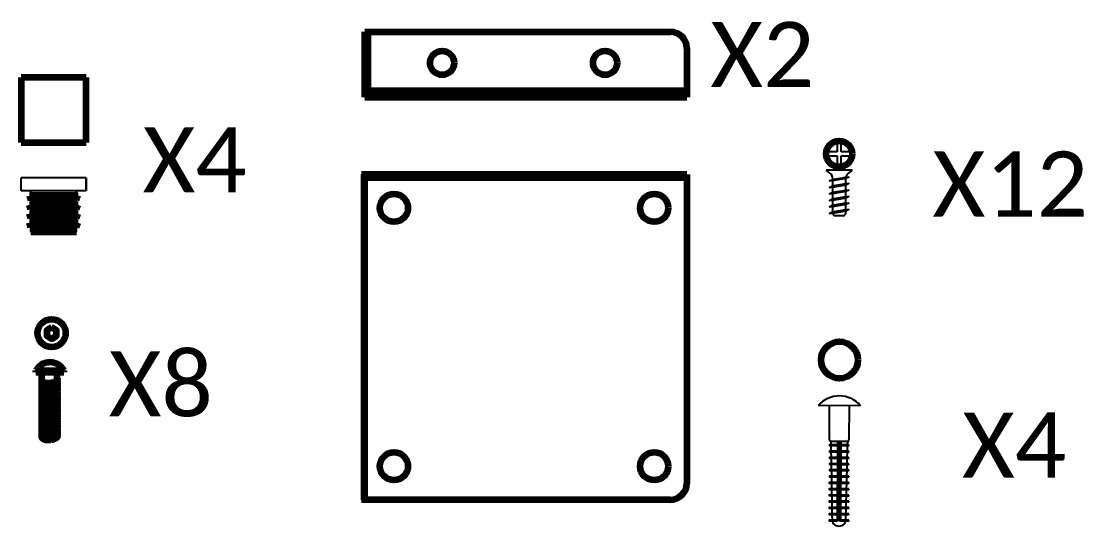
# Model space of a CAD drawing. Header units: centimetres. Extents: x 1319 to 4062, y 3050 to 4081.
# Drawn here: x 3847.77 to 3880.43, y 4029.1 to 4044.64 of the extents above; entities that cross this region are included whole.
import ezdxf

# ---------------------------------------------------------------- set-up
doc = ezdxf.new("R2010")
doc.units = ezdxf.units.CM
doc.linetypes.add('ACAD_ISO03W100', pattern=[30, 12, -18])
doc.layers.get('0').update_dxf_attribs({"color": 3})
for name, color, linetype in [('G-ANNO-TEXT', 3, 'Continuous'), ('viti', 3, 'Continuous'), ('viti e cerniere', 3, 'Continuous')]:
    doc.layers.add(name, color=color, linetype=linetype)
doc.styles.add('stile2', font='calibril.ttf', dxfattribs={"height": 0.5})

# ---------------------------------------------------------------- blocks, each defined once
blk = doc.blocks.new('*U23')
blk.add_lwpolyline([(0, 0), (0.002, 0.1), (0.05, 0), (0.122, -0.4), (0.119, -0.5), (0.071, -0.4), (0, 0)])
blk = doc.blocks.new('*U24')
at = {"color": 0, "linetype": 'ByBlock', "lineweight": -2, "transparency": 16777216}
for p in [(42.38, 270.659), (42.579, 270.659), (42.779, 270.659), (42.978, 270.659), (43.177, 270.659), (43.377, 270.659)]:
    blk.add_blockref('*U23', p, dxfattribs=at)
blk = doc.blocks.new('100349')
for p, q in [((40.129, 246.789), (40.254, 246.635)), ((40.129, 246.789), (40.129, 245.989)), ((40.539, 246.589), (40.389, 246.589)), ((40.738, 246.589), (40.589, 246.589)), ((40.937, 246.589), (40.788, 246.589)), ((41.137, 246.589), (40.987, 246.589)), ((41.336, 246.589), (41.187, 246.589)), ((41.459, 246.589), (41.386, 246.589)), ((41.515, 246.553), (41.494, 246.574)), ((41.529, 246.518), (41.529, 246.259)), ((40.254, 246.142), (40.129, 245.989)), ((40.411, 246.189), (40.382, 246.189)), ((40.61, 246.189), (40.461, 246.189)), ((40.809, 246.189), (40.66, 246.189)), ((41.009, 246.189), (40.859, 246.189)), ((41.208, 246.189), (41.059, 246.189)), ((41.407, 246.189), (41.258, 246.189)), ((41.459, 246.189), (41.458, 246.189)), ((41.494, 246.203), (41.515, 246.224))]:
    blk.add_line(p, q)
for centre, radius, start, end in [((40.382, 246.789), 0.2, 230.2432, 257.6604), ((41.459, 246.539), 0.05, 45, 90), ((41.479, 246.518), 0.05, 0, 45), ((41.479, 246.259), 0.05, 315, 0), ((40.382, 245.989), 0.2, 90, 129.7568), ((41.459, 246.239), 0.05, 270, 315)]:
    blk.add_arc(centre, radius, start, end)
blk.add_blockref('*U24', (-2.041, -24.071))
blk = doc.blocks.new('*U10')
for points in [[(0.104, 0.05), (0.104, -0.2)], [(0.124, -0.2), (0.124, 0.05), (0.104, 0.05)], [(0.104, -0.3), (0.104, -0.55), (0.124, -0.55), (0.124, -0.3)]]:
    blk.add_lwpolyline(points)
blk = doc.blocks.new('*U11')
at = {"color": 0, "linetype": 'ByBlock', "lineweight": -2, "transparency": 16777216}
for p in [(41.429, 258.59), (41.622, 258.59), (41.815, 258.59), (42.008, 258.59), (42.2, 258.59), (42.393, 258.59), (42.586, 258.59), (42.778, 258.59), (42.971, 258.59), (43.164, 258.59), (43.357, 258.59), (43.549, 258.59), (43.742, 258.59)]:
    blk.add_blockref('*U10', p, dxfattribs=at)
blk = doc.blocks.new('110519')
for p, q in [((40.429, 258.99), (40.429, 257.69)), ((40.429, 258.64), (41.479, 258.64)), ((41.529, 258.59), (41.529, 258.09)), ((41.529, 258.59), (41.634, 258.588)), ((41.529, 258.39), (43.966, 258.39)), ((41.529, 258.34), (43.939, 258.34)), ((41.654, 258.587), (41.826, 258.584)), ((41.846, 258.584), (42.019, 258.58)), ((42.039, 258.58), (42.212, 258.576)), ((42.232, 258.576), (42.404, 258.572)), ((42.424, 258.572), (42.597, 258.568)), ((42.617, 258.568), (42.79, 258.564)), ((42.81, 258.564), (42.983, 258.56)), ((43.003, 258.56), (43.175, 258.557)), ((43.195, 258.556), (43.368, 258.553)), ((43.388, 258.552), (43.561, 258.549)), ((43.581, 258.548), (43.946, 258.541)), ((43.954, 258.346), (43.966, 258.39)), ((43.954, 258.334), (43.966, 258.29)), ((43.966, 258.541), (43.991, 258.54)), ((41.479, 258.04), (40.429, 258.04)), ((41.529, 258.29), (43.966, 258.29)), ((41.634, 258.092), (41.529, 258.09)), ((41.826, 258.096), (41.654, 258.093)), ((42.019, 258.1), (41.846, 258.096)), ((42.212, 258.104), (42.039, 258.1)), ((42.597, 258.112), (42.232, 258.104)), ((42.79, 258.116), (42.617, 258.112)), ((42.983, 258.12), (42.81, 258.116)), ((43.175, 258.123), (43.003, 258.12)), ((43.368, 258.127), (43.195, 258.124)), ((43.561, 258.131), (43.388, 258.128)), ((43.754, 258.135), (43.581, 258.132)), ((43.946, 258.139), (43.774, 258.136)), ((43.991, 258.14), (43.966, 258.14))]:
    blk.add_line(p, q)
for centre, radius, start, end in [((40.981, 258.34), 0.852, 130.3, 229.7), ((41.479, 258.59), 0.05, 0, 90), ((43.93, 258.381), 0.0425, 283.0951, 304.2961), ((43.93, 258.299), 0.0425, 55.7039, 76.9049), ((43.991, 258.44), 0.1, 41.8103, 90), ((43.879, 258.34), 0.25, 318.1897, 41.8103), ((41.479, 258.09), 0.05, 270, 0), ((43.991, 258.24), 0.1, 270, 318.1897)]:
    blk.add_arc(centre, radius, start, end)
blk.add_blockref('*U11', (0.1, 0))

msp = doc.modelspace()

# ---------------------------------------------------------------- linework, layer by layer
at = {"layer": 'viti', "lineweight": 100}
for p, q in [((3858.33, 4042.312), (3858.33, 4044.312)), ((3858.33, 4044.312), (3867.73, 4044.312)), ((3858.43, 4042.412), (3858.43, 4044.312)), ((3868.23, 4043.812), (3868.23, 4042.312)), ((3847.769, 4042.917), (3847.769, 4040.917)), ((3849.769, 4042.917), (3847.769, 4042.917)), ((3849.769, 4040.917), (3849.769, 4042.917)), ((3858.43, 4042.512), (3868.23, 4042.512)), ((3858.33, 4042.312), (3868.23, 4042.312)), ((3858.43, 4042.412), (3868.23, 4042.412)), ((3847.769, 4040.917), (3849.769, 4040.917)), ((3868.225, 4039.934), (3858.225, 4039.934)), ((3868.225, 4039.934), (3868.225, 4030.434)), ((3858.325, 4039.834), (3858.325, 4029.934)), ((3868.225, 4039.834), (3858.325, 4039.834)), ((3848.218, 4033.854), (3848.218, 4033.904)), ((3848.218, 4033.904), (3849.081, 4033.904)), ((3848.218, 4033.854), (3849.081, 4033.854)), ((3848.407, 4031.831), (3848.407, 4033.854)), ((3848.868, 4033.854), (3848.868, 4033.671)), ((3849.081, 4033.904), (3849.081, 4033.854)), ((3867.725, 4029.934), (3858.225, 4029.934))]:
    msp.add_line(p, q, dxfattribs=at)
at = {"layer": 'viti'}
for p, q in [((3858.225, 4039.934), (3858.225, 4029.934)), ((3847.769, 4039.431), (3847.769, 4039.831)), ((3849.769, 4039.831), (3847.769, 4039.831)), ((3849.769, 4039.431), (3849.769, 4039.831)), ((3849.769, 4039.831), (3849.769, 4039.431)), ((3849.769, 4039.431), (3847.769, 4039.431)), ((3848.069, 4039.283), (3848.069, 4039.431)), ((3849.469, 4039.283), (3849.469, 4039.431)), ((3848.069, 4039.003), (3848.069, 4039.143)), ((3849.469, 4039.003), (3849.469, 4039.143)), ((3848.069, 4038.723), (3848.069, 4038.863)), ((3848.069, 4038.443), (3848.069, 4038.583)), ((3849.469, 4038.723), (3849.469, 4038.863)), ((3849.469, 4038.443), (3849.469, 4038.583)), ((3848.069, 4038.163), (3848.069, 4038.303)), ((3849.469, 4038.163), (3849.469, 4038.303))]:
    msp.add_line(p, q, dxfattribs=at)
at = {"layer": 'viti', "linetype": 'ACAD_ISO03W100', "lineweight": 100}
for p, q in [((3848.019, 4039.283), (3848.069, 4039.283)), ((3848.019, 4039.283), (3848.069, 4039.143)), ((3849.469, 4039.283), (3848.069, 4039.283)), ((3849.469, 4039.283), (3849.519, 4039.283)), ((3849.469, 4039.143), (3849.519, 4039.283)), ((3849.519, 4039.003), (3848.019, 4039.003)), ((3848.069, 4038.863), (3848.019, 4039.003)), ((3849.469, 4039.143), (3848.069, 4039.143)), ((3849.469, 4038.863), (3849.519, 4039.003)), ((3849.519, 4038.723), (3848.019, 4038.723)), ((3848.069, 4038.583), (3848.019, 4038.723)), ((3849.469, 4038.863), (3848.069, 4038.863)), ((3849.469, 4038.583), (3848.069, 4038.583)), ((3849.469, 4038.583), (3849.519, 4038.723)), ((3849.519, 4038.443), (3848.019, 4038.443)), ((3848.069, 4038.303), (3848.019, 4038.443)), ((3849.469, 4038.303), (3848.069, 4038.303)), ((3849.469, 4038.303), (3849.519, 4038.443)), ((3849.469, 4038.163), (3848.069, 4038.163))]:
    msp.add_line(p, q, dxfattribs=at)
at = {"layer": 'viti', "lineweight": 100}
msp.add_lwpolyline([(3848.703, 4035.228), (3848.553, 4035.142), (3848.553, 4034.969), (3848.703, 4034.883), (3848.852, 4034.969), (3848.852, 4035.142)], close=True, dxfattribs=at)
for points in [[(3848.868, 4033.671), (3848.874, 4033.668), (3848.878, 4033.663), (3848.881, 4033.657), (3848.884, 4033.652), (3848.886, 4033.645), (3848.888, 4033.636), (3848.887, 4033.63), (3848.885, 4033.626), (3848.88, 4033.617), (3848.875, 4033.61), (3848.863, 4033.598), (3848.846, 4033.586), (3848.83, 4033.576), (3848.816, 4033.568), (3848.8, 4033.561), (3848.784, 4033.553), (3848.765, 4033.545), (3848.749, 4033.538), (3848.726, 4033.531), (3848.708, 4033.528), (3848.679, 4033.525), (3848.648, 4033.521), (3848.614, 4033.52), (3848.575, 4033.521), (3848.525, 4033.524), (3848.508, 4033.527), (3848.484, 4033.534), (3848.464, 4033.541), (3848.448, 4033.55), (3848.432, 4033.56), (3848.42, 4033.57), (3848.41, 4033.583), (3848.408, 4033.587), (3848.404, 4033.592), (3848.403, 4033.599), (3848.403, 4033.603), (3848.404, 4033.606), (3848.406, 4033.609), (3848.407, 4033.611)], [(3848.868, 4033.603), (3848.874, 4033.6), (3848.878, 4033.595), (3848.881, 4033.59), (3848.884, 4033.585), (3848.886, 4033.577), (3848.888, 4033.569), (3848.887, 4033.563), (3848.885, 4033.558), (3848.88, 4033.549), (3848.875, 4033.542), (3848.863, 4033.531), (3848.846, 4033.519), (3848.83, 4033.508), (3848.816, 4033.5), (3848.8, 4033.493), (3848.784, 4033.486), (3848.765, 4033.477), (3848.749, 4033.471), (3848.726, 4033.464), (3848.708, 4033.461), (3848.679, 4033.457), (3848.648, 4033.453), (3848.614, 4033.453), (3848.575, 4033.454), (3848.525, 4033.456), (3848.508, 4033.459), (3848.484, 4033.467), (3848.464, 4033.473), (3848.448, 4033.482), (3848.432, 4033.492), (3848.42, 4033.502), (3848.41, 4033.515), (3848.408, 4033.519), (3848.404, 4033.524), (3848.403, 4033.532), (3848.403, 4033.535), (3848.404, 4033.538), (3848.406, 4033.542), (3848.407, 4033.543)], [(3848.868, 4033.536), (3848.874, 4033.532), (3848.878, 4033.528), (3848.881, 4033.522), (3848.884, 4033.517), (3848.886, 4033.51), (3848.888, 4033.501), (3848.887, 4033.495), (3848.885, 4033.491), (3848.88, 4033.481), (3848.875, 4033.474), (3848.863, 4033.463), (3848.846, 4033.451), (3848.83, 4033.44), (3848.816, 4033.433), (3848.8, 4033.426), (3848.784, 4033.418), (3848.765, 4033.41), (3848.749, 4033.403), (3848.726, 4033.396), (3848.708, 4033.393), (3848.679, 4033.389), (3848.648, 4033.386), (3848.614, 4033.385), (3848.575, 4033.386), (3848.525, 4033.388), (3848.508, 4033.392), (3848.484, 4033.399), (3848.464, 4033.406), (3848.448, 4033.414), (3848.432, 4033.425), (3848.42, 4033.435), (3848.41, 4033.448), (3848.408, 4033.451), (3848.404, 4033.457), (3848.403, 4033.464), (3848.403, 4033.467), (3848.404, 4033.47), (3848.406, 4033.474), (3848.407, 4033.476)], [(3848.868, 4033.468), (3848.874, 4033.465), (3848.878, 4033.46), (3848.881, 4033.455), (3848.884, 4033.449), (3848.886, 4033.442), (3848.888, 4033.433), (3848.887, 4033.427), (3848.885, 4033.423), (3848.88, 4033.414), (3848.875, 4033.407), (3848.863, 4033.396), (3848.846, 4033.384), (3848.83, 4033.373), (3848.816, 4033.365), (3848.8, 4033.358), (3848.784, 4033.35), (3848.765, 4033.342), (3848.749, 4033.336), (3848.726, 4033.329), (3848.708, 4033.325), (3848.679, 4033.322), (3848.648, 4033.318), (3848.614, 4033.318), (3848.575, 4033.318), (3848.525, 4033.321), (3848.508, 4033.324), (3848.484, 4033.331), (3848.464, 4033.338), (3848.448, 4033.347), (3848.432, 4033.357), (3848.42, 4033.367), (3848.41, 4033.38), (3848.408, 4033.384), (3848.404, 4033.389), (3848.403, 4033.396), (3848.403, 4033.4), (3848.404, 4033.403), (3848.406, 4033.406), (3848.407, 4033.408)], [(3848.868, 4033.4), (3848.874, 4033.397), (3848.878, 4033.393), (3848.881, 4033.387), (3848.884, 4033.382), (3848.886, 4033.375), (3848.888, 4033.366), (3848.887, 4033.36), (3848.885, 4033.355), (3848.88, 4033.346), (3848.875, 4033.339), (3848.863, 4033.328), (3848.846, 4033.316), (3848.83, 4033.305), (3848.816, 4033.298), (3848.8, 4033.291), (3848.784, 4033.283), (3848.765, 4033.275), (3848.749, 4033.268), (3848.726, 4033.261), (3848.708, 4033.258), (3848.679, 4033.254), (3848.648, 4033.251), (3848.614, 4033.25), (3848.575, 4033.251), (3848.525, 4033.253), (3848.508, 4033.257), (3848.484, 4033.264), (3848.464, 4033.271), (3848.448, 4033.279), (3848.432, 4033.29), (3848.42, 4033.3), (3848.41, 4033.313), (3848.408, 4033.316), (3848.404, 4033.322), (3848.403, 4033.329), (3848.403, 4033.332), (3848.404, 4033.335), (3848.406, 4033.339), (3848.407, 4033.341)], [(3848.868, 4033.333), (3848.874, 4033.33), (3848.878, 4033.325), (3848.881, 4033.319), (3848.884, 4033.314), (3848.886, 4033.307), (3848.888, 4033.298), (3848.887, 4033.292), (3848.885, 4033.288), (3848.88, 4033.279), (3848.875, 4033.272), (3848.863, 4033.261), (3848.846, 4033.248), (3848.83, 4033.238), (3848.816, 4033.23), (3848.8, 4033.223), (3848.784, 4033.215), (3848.765, 4033.207), (3848.749, 4033.2), (3848.726, 4033.193), (3848.708, 4033.19), (3848.679, 4033.187), (3848.648, 4033.183), (3848.614, 4033.182), (3848.575, 4033.183), (3848.525, 4033.186), (3848.508, 4033.189), (3848.484, 4033.196), (3848.464, 4033.203), (3848.448, 4033.212), (3848.432, 4033.222), (3848.42, 4033.232), (3848.41, 4033.245), (3848.408, 4033.249), (3848.404, 4033.254), (3848.403, 4033.261), (3848.403, 4033.265), (3848.404, 4033.268), (3848.406, 4033.271), (3848.407, 4033.273)], [(3848.868, 4033.265), (3848.874, 4033.262), (3848.878, 4033.257), (3848.881, 4033.252), (3848.884, 4033.247), (3848.886, 4033.239), (3848.888, 4033.231), (3848.887, 4033.225), (3848.885, 4033.22), (3848.88, 4033.211), (3848.875, 4033.204), (3848.863, 4033.193), (3848.846, 4033.181), (3848.83, 4033.17), (3848.816, 4033.162), (3848.8, 4033.155), (3848.784, 4033.148), (3848.765, 4033.139), (3848.749, 4033.133), (3848.726, 4033.126), (3848.708, 4033.123), (3848.679, 4033.119), (3848.648, 4033.115), (3848.614, 4033.115), (3848.575, 4033.116), (3848.525, 4033.118), (3848.508, 4033.121), (3848.484, 4033.129), (3848.464, 4033.135), (3848.448, 4033.144), (3848.432, 4033.155), (3848.42, 4033.164), (3848.41, 4033.178), (3848.408, 4033.181), (3848.404, 4033.186), (3848.403, 4033.194), (3848.403, 4033.197), (3848.404, 4033.2), (3848.406, 4033.204), (3848.407, 4033.206)], [(3848.868, 4033.198), (3848.874, 4033.194), (3848.878, 4033.19), (3848.881, 4033.184), (3848.884, 4033.179), (3848.886, 4033.172), (3848.888, 4033.163), (3848.887, 4033.157), (3848.885, 4033.153), (3848.88, 4033.144), (3848.875, 4033.137), (3848.863, 4033.125), (3848.846, 4033.113), (3848.83, 4033.103), (3848.816, 4033.095), (3848.8, 4033.088), (3848.784, 4033.08), (3848.765, 4033.072), (3848.749, 4033.065), (3848.726, 4033.058), (3848.708, 4033.055), (3848.679, 4033.051), (3848.648, 4033.048), (3848.614, 4033.047), (3848.575, 4033.048), (3848.525, 4033.051), (3848.508, 4033.054), (3848.484, 4033.061), (3848.464, 4033.068), (3848.448, 4033.077), (3848.432, 4033.087), (3848.42, 4033.097), (3848.41, 4033.11), (3848.408, 4033.114), (3848.404, 4033.119), (3848.403, 4033.126), (3848.403, 4033.129), (3848.404, 4033.132), (3848.406, 4033.136), (3848.407, 4033.138)], [(3848.868, 4033.13), (3848.874, 4033.127), (3848.878, 4033.122), (3848.881, 4033.117), (3848.884, 4033.112), (3848.886, 4033.104), (3848.888, 4033.096), (3848.887, 4033.09), (3848.885, 4033.085), (3848.88, 4033.076), (3848.875, 4033.069), (3848.863, 4033.058), (3848.846, 4033.046), (3848.83, 4033.035), (3848.816, 4033.027), (3848.8, 4033.02), (3848.784, 4033.013), (3848.765, 4033.004), (3848.749, 4032.998), (3848.726, 4032.991), (3848.708, 4032.988), (3848.679, 4032.984), (3848.648, 4032.98), (3848.614, 4032.98), (3848.575, 4032.981), (3848.525, 4032.983), (3848.508, 4032.986), (3848.484, 4032.993), (3848.464, 4033), (3848.448, 4033.009), (3848.432, 4033.019), (3848.42, 4033.029), (3848.41, 4033.042), (3848.408, 4033.046), (3848.404, 4033.051), (3848.403, 4033.059), (3848.403, 4033.062), (3848.404, 4033.065), (3848.406, 4033.069), (3848.407, 4033.07)], [(3848.868, 4033.063), (3848.874, 4033.059), (3848.878, 4033.055), (3848.881, 4033.049), (3848.884, 4033.044), (3848.886, 4033.037), (3848.888, 4033.028), (3848.887, 4033.022), (3848.885, 4033.018), (3848.88, 4033.008), (3848.875, 4033.001), (3848.863, 4032.99), (3848.846, 4032.978), (3848.83, 4032.967), (3848.816, 4032.96), (3848.8, 4032.953), (3848.784, 4032.945), (3848.765, 4032.937), (3848.749, 4032.93), (3848.726, 4032.923), (3848.708, 4032.92), (3848.679, 4032.916), (3848.648, 4032.913), (3848.614, 4032.912), (3848.575, 4032.913), (3848.525, 4032.915), (3848.508, 4032.919), (3848.484, 4032.926), (3848.464, 4032.933), (3848.448, 4032.941), (3848.432, 4032.952), (3848.42, 4032.962), (3848.41, 4032.975), (3848.408, 4032.978), (3848.404, 4032.984), (3848.403, 4032.991), (3848.403, 4032.994), (3848.404, 4032.997), (3848.406, 4033.001), (3848.407, 4033.003)], [(3848.868, 4032.995), (3848.874, 4032.992), (3848.878, 4032.987), (3848.881, 4032.982), (3848.884, 4032.976), (3848.886, 4032.969), (3848.888, 4032.96), (3848.887, 4032.954), (3848.885, 4032.95), (3848.88, 4032.941), (3848.875, 4032.934), (3848.863, 4032.923), (3848.846, 4032.911), (3848.83, 4032.9), (3848.816, 4032.892), (3848.8, 4032.885), (3848.784, 4032.877), (3848.765, 4032.869), (3848.749, 4032.863), (3848.726, 4032.856), (3848.708, 4032.852), (3848.679, 4032.849), (3848.648, 4032.845), (3848.614, 4032.844), (3848.575, 4032.845), (3848.525, 4032.848), (3848.508, 4032.851), (3848.484, 4032.858), (3848.464, 4032.865), (3848.448, 4032.874), (3848.432, 4032.884), (3848.42, 4032.894), (3848.41, 4032.907), (3848.408, 4032.911), (3848.404, 4032.916), (3848.403, 4032.923), (3848.403, 4032.927), (3848.404, 4032.93), (3848.406, 4032.933), (3848.407, 4032.935)], [(3848.868, 4032.927), (3848.874, 4032.924), (3848.878, 4032.92), (3848.881, 4032.914), (3848.884, 4032.909), (3848.886, 4032.902), (3848.888, 4032.893), (3848.887, 4032.887), (3848.885, 4032.882), (3848.88, 4032.873), (3848.875, 4032.866), (3848.863, 4032.855), (3848.846, 4032.843), (3848.83, 4032.832), (3848.816, 4032.824), (3848.8, 4032.818), (3848.784, 4032.81), (3848.765, 4032.802), (3848.749, 4032.795), (3848.726, 4032.788), (3848.708, 4032.785), (3848.679, 4032.781), (3848.648, 4032.777), (3848.614, 4032.777), (3848.575, 4032.778), (3848.525, 4032.78), (3848.508, 4032.784), (3848.484, 4032.791), (3848.464, 4032.798), (3848.448, 4032.806), (3848.432, 4032.817), (3848.42, 4032.827), (3848.41, 4032.84), (3848.408, 4032.843), (3848.404, 4032.849), (3848.403, 4032.856), (3848.403, 4032.859), (3848.404, 4032.862), (3848.406, 4032.866), (3848.407, 4032.868)], [(3848.868, 4032.86), (3848.874, 4032.857), (3848.878, 4032.852), (3848.881, 4032.846), (3848.884, 4032.841), (3848.886, 4032.834), (3848.888, 4032.825), (3848.887, 4032.819), (3848.885, 4032.815), (3848.88, 4032.806), (3848.875, 4032.799), (3848.863, 4032.788), (3848.846, 4032.775), (3848.83, 4032.765), (3848.816, 4032.757), (3848.8, 4032.75), (3848.784, 4032.742), (3848.765, 4032.734), (3848.749, 4032.727), (3848.726, 4032.72), (3848.708, 4032.717), (3848.679, 4032.714), (3848.648, 4032.71), (3848.614, 4032.709), (3848.575, 4032.71), (3848.525, 4032.713), (3848.508, 4032.716), (3848.484, 4032.723), (3848.464, 4032.73), (3848.448, 4032.739), (3848.432, 4032.749), (3848.42, 4032.759), (3848.41, 4032.772), (3848.408, 4032.776), (3848.404, 4032.781), (3848.403, 4032.788), (3848.403, 4032.792), (3848.404, 4032.795), (3848.406, 4032.798), (3848.407, 4032.8)], [(3848.868, 4032.792), (3848.874, 4032.789), (3848.878, 4032.784), (3848.881, 4032.779), (3848.884, 4032.774), (3848.886, 4032.766), (3848.888, 4032.758), (3848.887, 4032.752), (3848.885, 4032.747), (3848.88, 4032.738), (3848.875, 4032.731), (3848.863, 4032.72), (3848.846, 4032.708), (3848.83, 4032.697), (3848.816, 4032.689), (3848.8, 4032.682), (3848.784, 4032.675), (3848.765, 4032.666), (3848.749, 4032.66), (3848.726, 4032.653), (3848.708, 4032.65), (3848.679, 4032.646), (3848.648, 4032.642), (3848.614, 4032.642), (3848.575, 4032.643), (3848.525, 4032.645), (3848.508, 4032.648), (3848.484, 4032.656), (3848.464, 4032.662), (3848.448, 4032.671), (3848.432, 4032.681), (3848.42, 4032.691), (3848.41, 4032.704), (3848.408, 4032.708), (3848.404, 4032.713), (3848.403, 4032.721), (3848.403, 4032.724), (3848.404, 4032.727), (3848.406, 4032.731), (3848.407, 4032.733)], [(3848.868, 4032.725), (3848.874, 4032.721), (3848.878, 4032.717), (3848.881, 4032.711), (3848.884, 4032.706), (3848.886, 4032.699), (3848.888, 4032.69), (3848.887, 4032.684), (3848.885, 4032.68), (3848.88, 4032.67), (3848.875, 4032.664), (3848.863, 4032.652), (3848.846, 4032.64), (3848.83, 4032.63), (3848.816, 4032.622), (3848.8, 4032.615), (3848.784, 4032.607), (3848.765, 4032.599), (3848.749, 4032.592), (3848.726, 4032.585), (3848.708, 4032.582), (3848.679, 4032.578), (3848.648, 4032.575), (3848.614, 4032.574), (3848.575, 4032.575), (3848.525, 4032.577), (3848.508, 4032.581), (3848.484, 4032.588), (3848.464, 4032.595), (3848.448, 4032.604), (3848.432, 4032.614), (3848.42, 4032.624), (3848.41, 4032.637), (3848.408, 4032.641), (3848.404, 4032.646), (3848.403, 4032.653), (3848.403, 4032.656), (3848.404, 4032.659), (3848.406, 4032.663), (3848.407, 4032.665)], [(3848.868, 4032.657), (3848.874, 4032.654), (3848.878, 4032.649), (3848.881, 4032.644), (3848.884, 4032.639), (3848.886, 4032.631), (3848.888, 4032.622), (3848.887, 4032.617), (3848.885, 4032.612), (3848.88, 4032.603), (3848.875, 4032.596), (3848.863, 4032.585), (3848.846, 4032.573), (3848.83, 4032.562), (3848.816, 4032.554), (3848.8, 4032.547), (3848.784, 4032.539), (3848.765, 4032.531), (3848.749, 4032.525), (3848.726, 4032.518), (3848.708, 4032.515), (3848.679, 4032.511), (3848.648, 4032.507), (3848.614, 4032.507), (3848.575, 4032.508), (3848.525, 4032.51), (3848.508, 4032.513), (3848.484, 4032.52), (3848.464, 4032.527), (3848.448, 4032.536), (3848.432, 4032.546), (3848.42, 4032.556), (3848.41, 4032.569), (3848.408, 4032.573), (3848.404, 4032.578), (3848.403, 4032.585), (3848.403, 4032.589), (3848.404, 4032.592), (3848.406, 4032.596), (3848.407, 4032.597)], [(3848.868, 4032.59), (3848.874, 4032.586), (3848.878, 4032.582), (3848.881, 4032.576), (3848.884, 4032.571), (3848.886, 4032.564), (3848.888, 4032.555), (3848.887, 4032.549), (3848.885, 4032.545), (3848.88, 4032.535), (3848.875, 4032.528), (3848.863, 4032.517), (3848.846, 4032.505), (3848.83, 4032.494), (3848.816, 4032.487), (3848.8, 4032.48), (3848.784, 4032.472), (3848.765, 4032.464), (3848.749, 4032.457), (3848.726, 4032.45), (3848.708, 4032.447), (3848.679, 4032.443), (3848.648, 4032.44), (3848.614, 4032.439), (3848.575, 4032.44), (3848.525, 4032.442), (3848.508, 4032.446), (3848.484, 4032.453), (3848.464, 4032.46), (3848.448, 4032.468), (3848.432, 4032.479), (3848.42, 4032.489), (3848.41, 4032.502), (3848.408, 4032.505), (3848.404, 4032.511), (3848.403, 4032.518), (3848.403, 4032.521), (3848.404, 4032.524), (3848.406, 4032.528), (3848.407, 4032.53)], [(3848.868, 4032.522), (3848.874, 4032.519), (3848.878, 4032.514), (3848.881, 4032.509), (3848.884, 4032.503), (3848.886, 4032.496), (3848.888, 4032.487), (3848.887, 4032.481), (3848.885, 4032.477), (3848.88, 4032.468), (3848.875, 4032.461), (3848.863, 4032.45), (3848.846, 4032.437), (3848.83, 4032.427), (3848.816, 4032.419), (3848.8, 4032.412), (3848.784, 4032.404), (3848.765, 4032.396), (3848.749, 4032.39), (3848.726, 4032.383), (3848.708, 4032.379), (3848.679, 4032.376), (3848.648, 4032.372), (3848.614, 4032.371), (3848.575, 4032.372), (3848.525, 4032.375), (3848.508, 4032.378), (3848.484, 4032.385), (3848.464, 4032.392), (3848.448, 4032.401), (3848.432, 4032.411), (3848.42, 4032.421), (3848.41, 4032.434), (3848.408, 4032.438), (3848.404, 4032.443), (3848.403, 4032.45), (3848.403, 4032.454), (3848.404, 4032.457), (3848.406, 4032.46), (3848.407, 4032.462)], [(3848.868, 4032.454), (3848.874, 4032.451), (3848.878, 4032.447), (3848.881, 4032.441), (3848.884, 4032.436), (3848.886, 4032.429), (3848.888, 4032.42), (3848.887, 4032.414), (3848.885, 4032.409), (3848.88, 4032.4), (3848.875, 4032.393), (3848.863, 4032.382), (3848.846, 4032.37), (3848.83, 4032.359), (3848.816, 4032.351), (3848.8, 4032.344), (3848.784, 4032.337), (3848.765, 4032.329), (3848.749, 4032.322), (3848.726, 4032.315), (3848.708, 4032.312), (3848.679, 4032.308), (3848.648, 4032.304), (3848.614, 4032.304), (3848.575, 4032.305), (3848.525, 4032.307), (3848.508, 4032.31), (3848.484, 4032.318), (3848.464, 4032.325), (3848.448, 4032.333), (3848.432, 4032.344), (3848.42, 4032.354), (3848.41, 4032.367), (3848.408, 4032.37), (3848.404, 4032.376), (3848.403, 4032.383), (3848.403, 4032.386), (3848.404, 4032.389), (3848.406, 4032.393), (3848.407, 4032.395)], [(3848.868, 4032.387), (3848.874, 4032.384), (3848.878, 4032.379), (3848.881, 4032.373), (3848.884, 4032.368), (3848.886, 4032.361), (3848.888, 4032.352), (3848.887, 4032.346), (3848.885, 4032.342), (3848.88, 4032.333), (3848.875, 4032.326), (3848.863, 4032.315), (3848.846, 4032.302), (3848.83, 4032.292), (3848.816, 4032.284), (3848.8, 4032.277), (3848.784, 4032.269), (3848.765, 4032.261), (3848.749, 4032.254), (3848.726, 4032.247), (3848.708, 4032.244), (3848.679, 4032.241), (3848.648, 4032.237), (3848.614, 4032.236), (3848.575, 4032.237), (3848.525, 4032.24), (3848.508, 4032.243), (3848.484, 4032.25), (3848.464, 4032.257), (3848.448, 4032.266), (3848.432, 4032.276), (3848.42, 4032.286), (3848.41, 4032.299), (3848.408, 4032.303), (3848.404, 4032.308), (3848.403, 4032.315), (3848.403, 4032.319), (3848.404, 4032.322), (3848.406, 4032.325), (3848.407, 4032.327)], [(3848.868, 4032.319), (3848.874, 4032.316), (3848.878, 4032.311), (3848.881, 4032.306), (3848.884, 4032.301), (3848.886, 4032.293), (3848.888, 4032.285), (3848.887, 4032.279), (3848.885, 4032.274), (3848.88, 4032.265), (3848.875, 4032.258), (3848.863, 4032.247), (3848.846, 4032.235), (3848.83, 4032.224), (3848.816, 4032.216), (3848.8, 4032.209), (3848.784, 4032.202), (3848.765, 4032.193), (3848.749, 4032.187), (3848.726, 4032.18), (3848.708, 4032.177), (3848.679, 4032.173), (3848.648, 4032.169), (3848.614, 4032.169), (3848.575, 4032.17), (3848.525, 4032.172), (3848.508, 4032.175), (3848.484, 4032.183), (3848.464, 4032.189), (3848.448, 4032.198), (3848.432, 4032.208), (3848.42, 4032.218), (3848.41, 4032.231), (3848.408, 4032.235), (3848.404, 4032.24), (3848.403, 4032.248), (3848.403, 4032.251), (3848.404, 4032.254), (3848.406, 4032.258), (3848.407, 4032.259)], [(3848.868, 4032.252), (3848.874, 4032.248), (3848.878, 4032.244), (3848.881, 4032.238), (3848.884, 4032.233), (3848.886, 4032.226), (3848.888, 4032.217), (3848.887, 4032.211), (3848.885, 4032.207), (3848.88, 4032.197), (3848.875, 4032.19), (3848.863, 4032.179), (3848.846, 4032.167), (3848.83, 4032.156), (3848.816, 4032.149), (3848.8, 4032.142), (3848.784, 4032.134), (3848.765, 4032.126), (3848.749, 4032.119), (3848.726, 4032.112), (3848.708, 4032.109), (3848.679, 4032.105), (3848.648, 4032.102), (3848.614, 4032.101), (3848.575, 4032.102), (3848.525, 4032.104), (3848.508, 4032.108), (3848.484, 4032.115), (3848.464, 4032.122), (3848.448, 4032.131), (3848.432, 4032.141), (3848.42, 4032.151), (3848.41, 4032.164), (3848.408, 4032.168), (3848.404, 4032.173), (3848.403, 4032.18), (3848.403, 4032.183), (3848.404, 4032.186), (3848.406, 4032.19), (3848.407, 4032.192)], [(3848.868, 4032.184), (3848.874, 4032.181), (3848.878, 4032.176), (3848.881, 4032.171), (3848.884, 4032.166), (3848.886, 4032.158), (3848.888, 4032.149), (3848.887, 4032.144), (3848.885, 4032.139), (3848.88, 4032.13), (3848.875, 4032.123), (3848.863, 4032.112), (3848.846, 4032.1), (3848.83, 4032.089), (3848.816, 4032.081), (3848.8, 4032.074), (3848.784, 4032.066), (3848.765, 4032.058), (3848.749, 4032.052), (3848.726, 4032.045), (3848.708, 4032.042), (3848.679, 4032.038), (3848.648, 4032.034), (3848.614, 4032.034), (3848.575, 4032.035), (3848.525, 4032.037), (3848.508, 4032.04), (3848.484, 4032.047), (3848.464, 4032.054), (3848.448, 4032.063), (3848.432, 4032.073), (3848.42, 4032.083), (3848.41, 4032.096), (3848.408, 4032.1), (3848.404, 4032.105), (3848.403, 4032.112), (3848.403, 4032.116), (3848.404, 4032.119), (3848.406, 4032.122), (3848.407, 4032.124)], [(3848.868, 4032.117), (3848.874, 4032.113), (3848.878, 4032.109), (3848.881, 4032.103), (3848.884, 4032.098), (3848.886, 4032.091), (3848.888, 4032.082), (3848.887, 4032.076), (3848.885, 4032.071), (3848.88, 4032.062), (3848.875, 4032.055), (3848.863, 4032.044), (3848.846, 4032.032), (3848.83, 4032.021), (3848.816, 4032.014), (3848.8, 4032.007), (3848.784, 4031.999), (3848.765, 4031.991), (3848.749, 4031.984), (3848.726, 4031.977), (3848.708, 4031.974), (3848.679, 4031.97), (3848.648, 4031.967), (3848.614, 4031.966), (3848.575, 4031.967), (3848.525, 4031.969), (3848.508, 4031.973), (3848.484, 4031.98), (3848.464, 4031.987), (3848.448, 4031.995), (3848.432, 4032.006), (3848.42, 4032.016), (3848.41, 4032.029), (3848.408, 4032.032), (3848.404, 4032.038), (3848.403, 4032.045), (3848.403, 4032.048), (3848.404, 4032.051), (3848.406, 4032.055), (3848.407, 4032.057)], [(3848.868, 4032.049), (3848.874, 4032.046), (3848.878, 4032.041), (3848.881, 4032.036), (3848.884, 4032.03), (3848.886, 4032.023), (3848.888, 4032.014), (3848.887, 4032.008), (3848.885, 4032.004), (3848.88, 4031.995), (3848.875, 4031.988), (3848.863, 4031.977), (3848.846, 4031.964), (3848.83, 4031.954), (3848.816, 4031.946), (3848.8, 4031.939), (3848.784, 4031.931), (3848.765, 4031.923), (3848.749, 4031.916), (3848.726, 4031.909), (3848.708, 4031.906), (3848.679, 4031.903), (3848.648, 4031.899), (3848.614, 4031.898), (3848.575, 4031.899), (3848.525, 4031.902), (3848.508, 4031.905), (3848.484, 4031.912), (3848.464, 4031.919), (3848.448, 4031.928), (3848.432, 4031.938), (3848.42, 4031.948), (3848.41, 4031.961), (3848.408, 4031.965), (3848.404, 4031.97), (3848.403, 4031.977), (3848.403, 4031.981), (3848.404, 4031.984), (3848.406, 4031.987), (3848.407, 4031.989)], [(3848.868, 4031.981), (3848.874, 4031.978), (3848.878, 4031.973), (3848.881, 4031.968), (3848.884, 4031.963), (3848.886, 4031.956), (3848.888, 4031.947), (3848.887, 4031.941), (3848.885, 4031.936), (3848.88, 4031.927), (3848.875, 4031.92), (3848.863, 4031.909), (3848.846, 4031.897), (3848.83, 4031.886), (3848.816, 4031.878), (3848.8, 4031.871), (3848.784, 4031.864), (3848.765, 4031.855), (3848.749, 4031.849), (3848.726, 4031.842), (3848.708, 4031.839), (3848.679, 4031.835), (3848.648, 4031.831), (3848.614, 4031.831), (3848.575, 4031.832), (3848.525, 4031.834), (3848.508, 4031.837), (3848.484, 4031.845), (3848.464, 4031.852), (3848.448, 4031.86), (3848.432, 4031.871), (3848.42, 4031.881), (3848.41, 4031.894), (3848.408, 4031.897), (3848.404, 4031.902), (3848.403, 4031.91), (3848.403, 4031.913), (3848.404, 4031.916), (3848.406, 4031.92), (3848.407, 4031.922)], [(3848.868, 4031.914), (3848.874, 4031.911), (3848.878, 4031.906), (3848.881, 4031.9), (3848.884, 4031.895), (3848.886, 4031.888), (3848.888, 4031.879), (3848.887, 4031.873), (3848.885, 4031.869), (3848.88, 4031.86), (3848.875, 4031.853), (3848.863, 4031.841), (3848.846, 4031.829), (3848.83, 4031.819), (3848.816, 4031.811), (3848.8, 4031.804), (3848.784, 4031.796), (3848.765, 4031.788), (3848.749, 4031.781), (3848.726, 4031.774), (3848.708, 4031.771), (3848.679, 4031.768), (3848.648, 4031.764), (3848.614, 4031.763), (3848.575, 4031.764), (3848.525, 4031.767), (3848.508, 4031.77), (3848.484, 4031.777), (3848.464, 4031.784), (3848.448, 4031.793), (3848.432, 4031.803), (3848.42, 4031.813), (3848.41, 4031.826), (3848.408, 4031.83), (3848.404, 4031.835), (3848.403, 4031.842), (3848.403, 4031.846), (3848.404, 4031.849), (3848.406, 4031.852), (3848.407, 4031.854)]]:
    msp.add_lwpolyline(points, dxfattribs=at)
for centre, radius in [((3860.705, 4043.362), 0.37), ((3865.714, 4043.362), 0.37), ((3872.91, 4040.565), 0.4), ((3859.225, 4038.905), 0.431), ((3867.225, 4038.905), 0.431), ((3848.703, 4035.056), 0.431), ((3872.921, 4034.23), 0.565), ((3859.225, 4030.964), 0.431), ((3867.225, 4030.964), 0.431)]:
    msp.add_circle(centre, radius, dxfattribs=at)
for centre, radius, start, end in [((3867.73, 4043.812), 0.5, 0, 90), ((3848.65, 4033.667), 0.492, 28.8189, 151.1811), ((3867.725, 4030.434), 0.5, 270, 0)]:
    msp.add_arc(centre, radius, start, end, dxfattribs=at)
at = {"layer": 'viti e cerniere'}
for p, q in [((3872.85, 4040.915), (3872.85, 4040.625)), ((3872.85, 4040.915), (3872.85, 4040.625)), ((3872.85, 4040.505), (3872.85, 4040.212)), ((3872.85, 4040.505), (3872.85, 4040.212))]:
    msp.add_line(p, q, dxfattribs=at)
for points in [[(3872.97, 4040.625), (3872.97, 4040.915), (3872.85, 4040.915)], [(3872.97, 4040.625), (3872.97, 4040.915), (3872.85, 4040.915)], [(3872.85, 4040.625), (3872.556, 4040.625), (3872.556, 4040.505), (3872.85, 4040.505)], [(3872.85, 4040.625), (3872.556, 4040.625), (3872.556, 4040.505), (3872.85, 4040.505)], [(3872.85, 4040.212), (3872.97, 4040.212), (3872.97, 4040.505)], [(3872.85, 4040.212), (3872.97, 4040.212), (3872.97, 4040.505)], [(3872.97, 4040.505), (3873.26, 4040.505), (3873.26, 4040.625), (3872.97, 4040.625)], [(3872.97, 4040.505), (3873.26, 4040.505), (3873.26, 4040.625), (3872.97, 4040.625)]]:
    msp.add_lwpolyline(points, dxfattribs=at)

# ---------------------------------------------------------------- block references
at = {"layer": 'viti'}
for name, p, rotation in [('100349', (3626.522, 4080.193), 270), ('110519', (3614.718, 4074.155), 269.8003361946143)]:
    msp.add_blockref(name, p, dxfattribs=dict(at, rotation=rotation))

# ---------------------------------------------------------------- texts
at = {"layer": 'G-ANNO-TEXT', "char_height": 2, "attachment_point": 1, "style": 'stile2'}
for s, insert in [('X2', (3868.951, 4044.619)), ('X4', (3851.502, 4041.384)), ('X12', (3875.782, 4040.64)), ('X8', (3850.46, 4034.499)), ('X4', (3876.69, 4032.616))]:
    msp.add_mtext_dynamic_manual_height_columns(s, width=28.35749, gutter_width=2.5, heights=[0], dxfattribs=dict(at, insert=insert))

doc.saveas('drawing.dxf')
